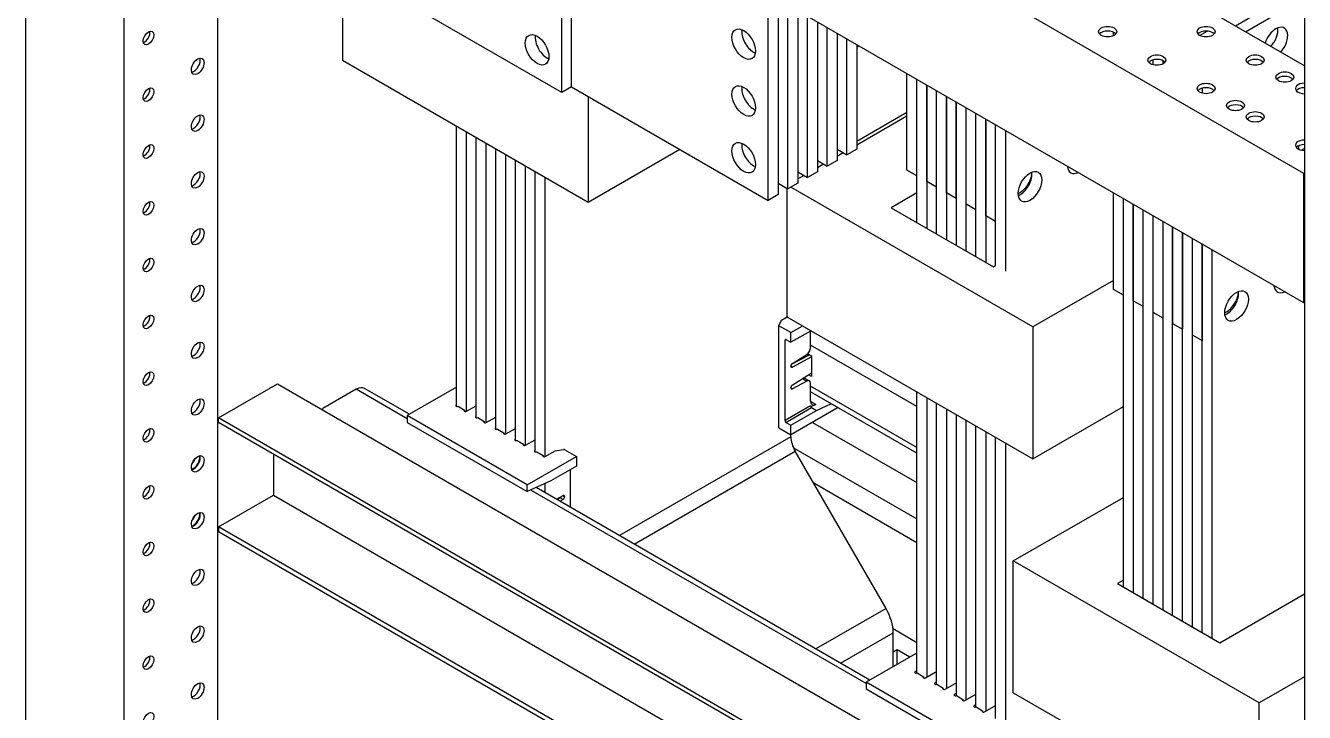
# Model space of a CAD drawing. Header units: millimetres. Extents: x -116965 to 323937, y 291661 to 566926.
# Drawn here: x -19678.8 to -19439.8, y 325357.8 to 325486.2 of the extents above; entities that cross this region are included whole.
import ezdxf

# ---------------------------------------------------------------- set-up
doc = ezdxf.new("R2010")
doc.units = ezdxf.units.MM
doc.layers.add('ALPHA', color=255, linetype='Continuous')

msp = doc.modelspace()

# ---------------------------------------------------------------- linework, layer by layer
at = {"layer": 'ALPHA'}
for p, q in [((-19678.805075, 325666.99329), (-19678.805075, 325157.499423)), ((-19660.420298, 325656.378834), (-19660.420298, 325146.884968)), ((-19439.802983, 325478.692848), (-19642.862837, 325595.92951)), ((-19439.894907, 325458.578455), (-19660.328375, 325585.845777)), ((-19439.894907, 325434.377496), (-19660.328375, 325561.644818)), ((-19642.954761, 325551.614158), (-19642.954761, 325156.9687)), ((-19439.802983, 325529.005367), (-19439.802983, 325019.511501)), ((-19578.608044, 325473.704054), (-19578.608044, 325514.463563)), ((-19576.769566, 325474.7655), (-19576.769566, 325513.402118)), ((-19619.606095, 325504.379831), (-19619.606095, 325479.754294)), ((-19578.608044, 325473.704054), (-19611.516793, 325492.703929)), ((-19540.000014, 325453.536588), (-19540.000014, 325492.173207)), ((-19538.161536, 325491.111761), (-19538.161536, 325454.598034)), ((-19536.323058, 325455.65948), (-19536.323058, 325490.050316)), ((-19445.134568, 325490.474894), (-19452.672326, 325486.122967)), ((-19534.484581, 325488.98887), (-19534.484581, 325456.720925)), ((-19532.646103, 325457.782371), (-19532.646103, 325487.927424)), ((-19450.833849, 325485.061521), (-19443.29609, 325489.413448)), ((-19530.807625, 325486.865979), (-19530.807625, 325458.843816)), ((-19528.969148, 325459.905262), (-19528.969148, 325485.804533)), ((-19459.382769, 325484.371582), (-19457.981211, 325485.180772)), ((-19527.13067, 325484.743088), (-19527.13067, 325460.966707)), ((-19525.292193, 325462.028153), (-19525.292193, 325483.681642)), ((-19523.453715, 325482.620197), (-19523.453715, 325463.089598)), ((-19475.469449, 325484.32231), (-19475.469449, 325484.951576)), ((-19523.453715, 325482.195618), (-19523.086019, 325482.407908)), ((-19619.606095, 325479.754294), (-19573.644154, 325453.218155)), ((-19468.115538, 325479.78364), (-19468.115538, 325478.875791)), ((-19466.277061, 325479.644349), (-19466.277061, 325479.015082)), ((-19514.077479, 325459.16225), (-19514.077479, 325477.206824)), ((-19512.239001, 325449.396951), (-19512.239001, 325476.145379)), ((-19512.239001, 325458.100804), (-19512.239001, 325476.145379)), ((-19576.769566, 325474.7655), (-19578.608044, 325473.704054)), ((-19576.769566, 325474.7655), (-19540.000014, 325453.536588)), ((-19510.400524, 325457.039359), (-19510.400524, 325475.083933)), ((-19510.400524, 325475.083933), (-19510.400524, 325448.335505)), ((-19508.562046, 325455.977913), (-19508.562046, 325474.022488)), ((-19508.562046, 325447.27406), (-19508.562046, 325474.022488)), ((-19458.92315, 325474.476412), (-19458.92315, 325473.568563)), ((-19573.644154, 325472.961042), (-19573.644154, 325453.218155)), ((-19506.723568, 325454.916468), (-19506.723568, 325472.961042)), ((-19506.723568, 325472.961042), (-19506.723568, 325446.212614)), ((-19504.885091, 325453.855022), (-19504.885091, 325471.899597)), ((-19504.885091, 325471.899597), (-19504.885091, 325445.151169)), ((-19503.046613, 325452.793577), (-19503.046613, 325470.838151)), ((-19503.046613, 325444.089723), (-19503.046613, 325470.838151)), ((-19523.453715, 325464.575622), (-19514.077479, 325469.988995)), ((-19523.453715, 325463.938755), (-19514.077479, 325469.352127)), ((-19501.208136, 325451.732131), (-19501.208136, 325469.776705)), ((-19501.208136, 325443.028277), (-19501.208136, 325469.776705)), ((-19499.369658, 325468.71526), (-19499.369658, 325441.966832)), ((-19499.369658, 325450.670685), (-19499.369658, 325468.71526)), ((-19598.279755, 325415.01367), (-19598.279755, 325467.441525)), ((-19596.441277, 325466.38008), (-19596.441277, 325414.100827)), ((-19497.53118, 325441.329965), (-19497.53118, 325467.653814)), ((-19497.53118, 325449.60924), (-19497.53118, 325467.653814)), ((-19495.692703, 325466.592369), (-19495.692703, 325440.268519)), ((-19594.602799, 325412.890779), (-19594.602799, 325465.318634)), ((-19592.764322, 325464.257189), (-19592.764322, 325411.977936)), ((-19440.924454, 325463.713386), (-19440.924454, 325463.102678)), ((-19590.925844, 325410.767888), (-19590.925844, 325463.195743)), ((-19589.087366, 325462.134297), (-19589.087366, 325409.855045)), ((-19573.644154, 325453.218155), (-19556.546312, 325463.089598)), ((-19527.13067, 325463.089598), (-19525.292193, 325462.028153)), ((-19527.13067, 325461.815864), (-19526.027584, 325462.452731)), ((-19523.453715, 325463.089598), (-19525.292193, 325462.028153)), ((-19439.802983, 325463.216972), (-19440.339306, 325462.907325)), ((-19587.248889, 325408.644997), (-19587.248889, 325461.072852)), ((-19585.410411, 325460.011406), (-19585.410411, 325407.732154)), ((-19583.571933, 325406.522106), (-19583.571933, 325458.949961)), ((-19534.484581, 325458.843816), (-19532.646103, 325457.782371)), ((-19530.807625, 325458.843816), (-19532.646103, 325457.782371)), ((-19530.807625, 325460.966707), (-19528.969148, 325459.905262)), ((-19530.807625, 325459.692973), (-19529.704539, 325460.32984)), ((-19527.13067, 325460.966707), (-19528.969148, 325459.905262)), ((-19512.239001, 325458.100804), (-19514.077479, 325459.16225)), ((-19581.733456, 325457.888515), (-19581.733456, 325405.609262)), ((-19538.161536, 325456.720925), (-19536.323058, 325455.65948)), ((-19534.484581, 325456.720925), (-19536.323058, 325455.65948)), ((-19534.484581, 325457.570082), (-19533.381494, 325458.206949)), ((-19508.562046, 325455.977913), (-19510.400524, 325457.039359)), ((-19439.894907, 325458.578455), (-19439.802983, 325458.631527)), ((-19439.894907, 325434.377496), (-19439.894907, 325458.578455)), ((-19538.161536, 325454.598034), (-19540.000014, 325453.536588)), ((-19536.506906, 325455.765624), (-19536.506906, 325431.776955)), ((-19490.544965, 325429.866353), (-19535.771515, 325455.977913)), ((-19512.239001, 325454.916468), (-19517.019043, 325452.156709)), ((-19504.885091, 325453.855022), (-19506.723568, 325454.916468)), ((-19475.469449, 325436.871893), (-19475.469449, 325454.916468)), ((-19517.019043, 325452.156709), (-19497.898876, 325441.117675)), ((-19501.208136, 325451.732131), (-19503.046613, 325452.793577)), ((-19473.630971, 325435.810448), (-19473.630971, 325453.855022)), ((-19473.630971, 325381.252146), (-19473.630971, 325453.855022)), ((-19471.792494, 325452.793577), (-19471.792494, 325380.190701)), ((-19471.792494, 325434.749002), (-19471.792494, 325452.793577)), ((-19469.954016, 325379.129255), (-19469.954016, 325451.732131)), ((-19469.954016, 325433.687557), (-19469.954016, 325451.732131)), ((-19497.53118, 325449.60924), (-19499.369658, 325450.670685)), ((-19468.115538, 325450.670685), (-19468.115538, 325378.067809)), ((-19468.115538, 325450.670685), (-19468.115538, 325432.626111)), ((-19466.277061, 325449.60924), (-19466.277061, 325377.006364)), ((-19466.277061, 325449.60924), (-19466.277061, 325431.564665)), ((-19464.438583, 325375.944918), (-19464.438583, 325448.547794)), ((-19464.438583, 325448.547794), (-19464.438583, 325430.50322)), ((-19462.600105, 325374.883473), (-19462.600105, 325447.486349)), ((-19462.600105, 325447.486349), (-19462.600105, 325429.441774)), ((-19460.761628, 325446.424903), (-19460.761628, 325373.822027)), ((-19460.761628, 325446.424903), (-19460.761628, 325428.380329)), ((-19458.92315, 325372.760582), (-19458.92315, 325445.363458)), ((-19458.92315, 325445.363458), (-19458.92315, 325427.318883)), ((-19457.084672, 325444.302012), (-19457.084672, 325371.699136)), ((-19497.898876, 325441.117675), (-19497.53118, 325441.329965)), ((-19475.469449, 325438.570206), (-19490.544965, 325429.866353)), ((-19473.630971, 325435.810448), (-19475.469449, 325436.871893)), ((-19469.954016, 325433.687557), (-19471.792494, 325434.749002)), ((-19468.115538, 325432.626111), (-19466.277061, 325431.564665)), ((-19439.802983, 325434.430568), (-19439.894907, 325434.377496)), ((-19538.021058, 325430.103681), (-19537.554838, 325431.108244)), ((-19538.021058, 325410.997661), (-19538.021058, 325430.103681)), ((-19535.771515, 325428.804907), (-19538.021058, 325430.103681)), ((-19537.554838, 325431.108244), (-19536.451752, 325431.745111)), ((-19536.506906, 325431.776955), (-19490.544965, 325405.240816)), ((-19535.771515, 325428.804907), (-19533.565342, 325430.078642)), ((-19464.438583, 325430.50322), (-19462.600105, 325429.441774)), ((-19531.998959, 325429.17429), (-19535.771515, 325426.996204)), ((-19535.771515, 325426.996204), (-19535.771515, 325428.804907)), ((-19532.09456, 325425.985956), (-19532.09456, 325429.119095)), ((-19490.544965, 325429.866353), (-19490.544965, 325405.240816)), ((-19460.761628, 325428.380329), (-19458.92315, 325427.318883)), ((-19536.874602, 325427.420782), (-19536.690754, 325427.526927)), ((-19536.874602, 325412.356747), (-19536.874602, 325427.420782)), ((-19536.690754, 325427.526927), (-19535.771515, 325426.996204)), ((-19512.239001, 325415.006115), (-19532.09456, 325426.469727)), ((-19535.669775, 325422.893027), (-19532.321552, 325424.690179)), ((-19531.910712, 325424.296223), (-19535.505434, 325422.366763)), ((-19535.505368, 325423.05917), (-19532.804286, 325424.727556)), ((-19533.933037, 325424.030357), (-19533.933037, 325423.825217)), ((-19533.628428, 325424.218506), (-19533.628428, 325423.988715)), ((-19532.646103, 325424.84533), (-19532.646103, 325424.515976)), ((-19532.624208, 325424.864917), (-19531.910712, 325424.45298)), ((-19531.910712, 325424.45298), (-19531.910712, 325420.631776)), ((-19535.771515, 325422.531378), (-19535.771515, 325422.58727)), ((-19535.505434, 325422.366763), (-19535.771345, 325422.520286)), ((-19535.511219, 325418.994494), (-19531.910712, 325421.306932)), ((-19531.910712, 325420.631776), (-19532.464298, 325420.951389)), ((-19642.770913, 325412.883224), (-19631.740047, 325419.251897)), ((-19631.740047, 325419.251897), (-19439.802983, 325308.436981)), ((-19616.995457, 325418.21168), (-19623.246281, 325414.602765)), ((-19607.472143, 325412.713392), (-19616.995457, 325418.21168)), ((-19607.07309, 325413.538195), (-19615.435457, 325418.36621)), ((-19598.279755, 325418.61503), (-19607.472143, 325413.307802)), ((-19535.771515, 325418.463993), (-19535.771515, 325418.526281)), ((-19535.505368, 325418.299414), (-19535.771347, 325418.452977)), ((-19532.804286, 325419.749968), (-19535.505368, 325418.299414)), ((-19533.610337, 325420.215342), (-19532.804286, 325419.749968)), ((-19533.345813, 325420.385233), (-19532.309951, 325419.787178)), ((-19532.09456, 325416.051623), (-19532.09456, 325419.311089)), ((-19512.239001, 325407.363707), (-19532.09456, 325418.827319)), ((-19512.239001, 325406.30851), (-19532.09456, 325417.772122)), ((-19531.106777, 325415.355163), (-19532.088517, 325415.92197)), ((-19512.239001, 325365.185449), (-19512.239001, 325417.765873)), ((-19510.400524, 325416.704428), (-19510.400524, 325364.41762)), ((-19623.246281, 325414.348019), (-19623.246281, 325414.602765)), ((-19585.042716, 325400.358166), (-19607.472143, 325413.307802)), ((-19607.472143, 325413.307802), (-19607.472143, 325412.034067)), ((-19598.279755, 325415.282091), (-19598.334909, 325415.250247)), ((-19598.334909, 325415.037958), (-19598.334909, 325415.250247)), ((-19597.967213, 325415.037958), (-19596.753818, 325414.337404)), ((-19596.753818, 325414.337404), (-19596.753818, 325414.125115)), ((-19596.386123, 325414.125115), (-19594.602799, 325415.154717)), ((-19532.09456, 325415.116505), (-19536.874602, 325412.356747)), ((-19536.690754, 325412.038313), (-19531.910712, 325414.798071)), ((-19526.94141, 325414.79695), (-19535.771515, 325409.698887)), ((-19535.771515, 325411.50759), (-19530.991473, 325414.267349)), ((-19531.106777, 325415.355163), (-19532.037937, 325414.930566)), ((-19531.923708, 325414.806106), (-19530.991473, 325414.26788)), ((-19531.910712, 325414.798071), (-19530.991473, 325414.267349)), ((-19530.991473, 325414.26788), (-19528.216603, 325415.533183)), ((-19530.991473, 325414.267349), (-19530.991473, 325414.26788)), ((-19508.562046, 325363.062558), (-19508.562046, 325415.642982)), ((-19506.723568, 325414.581537), (-19506.723568, 325362.294729)), ((-19504.885091, 325413.520091), (-19504.885091, 325360.939667)), ((-19490.544965, 325405.240816), (-19473.630971, 325415.006115)), ((-19642.770913, 325412.883224), (-19642.954761, 325412.777079)), ((-19642.954761, 325411.927923), (-19642.770913, 325412.034067)), ((-19642.770913, 325412.034067), (-19642.770913, 325412.883224)), ((-19439.802983, 325295.699634), (-19642.770913, 325412.883224)), ((-19439.802983, 325294.850478), (-19642.770913, 325412.034067)), ((-19607.472143, 325412.034067), (-19585.042716, 325399.084431)), ((-19594.602799, 325413.1592), (-19594.657954, 325413.127356)), ((-19594.657954, 325412.915067), (-19594.657954, 325413.127356)), ((-19594.290258, 325412.915067), (-19593.076863, 325412.214513)), ((-19593.076863, 325412.214513), (-19593.076863, 325412.002224)), ((-19592.709167, 325412.002224), (-19590.925844, 325413.031826)), ((-19590.925844, 325411.036308), (-19590.980998, 325411.004465)), ((-19590.980998, 325410.792176), (-19590.980998, 325411.004465)), ((-19589.032212, 325409.879333), (-19587.248889, 325410.908935)), ((-19538.021058, 325410.997661), (-19535.771515, 325409.698887)), ((-19536.690754, 325412.038313), (-19535.771515, 325411.50759)), ((-19535.771515, 325409.698887), (-19535.771515, 325411.50759)), ((-19531.726864, 325412.034067), (-19512.239001, 325400.782744)), ((-19503.046613, 325360.171837), (-19503.046613, 325412.458645)), ((-19501.208136, 325358.816776), (-19501.208136, 325411.3972)), ((-19590.613303, 325410.792176), (-19589.399908, 325410.091622)), ((-19589.399908, 325410.091622), (-19589.399908, 325409.879333)), ((-19587.248889, 325408.913417), (-19587.304043, 325408.881574)), ((-19587.304043, 325408.669285), (-19587.304043, 325408.881574)), ((-19586.936348, 325408.669285), (-19585.722952, 325407.968731)), ((-19585.355257, 325407.756442), (-19583.571933, 325408.786044)), ((-19535.771515, 325409.349743), (-19567.794997, 325390.860978)), ((-19535.771515, 325409.349743), (-19535.771515, 325409.698887)), ((-19499.369658, 325410.335754), (-19499.369658, 325358.048946)), ((-19497.53118, 325356.693885), (-19497.53118, 325409.274309)), ((-19585.722952, 325407.968731), (-19585.722952, 325407.756442)), ((-19583.571933, 325406.790526), (-19583.627088, 325406.758683)), ((-19583.627088, 325406.546394), (-19583.627088, 325406.758683)), ((-19583.259392, 325406.546394), (-19582.045997, 325405.84584)), ((-19581.678302, 325405.633551), (-19579.839824, 325406.694996)), ((-19579.839824, 325406.694996), (-19578.244866, 325406.941737)), ((-19577.993725, 325406.902885), (-19575.850327, 325405.665394)), ((-19565.03728, 325389.268809), (-19534.963799, 325406.631742)), ((-19535.304075, 325407.306119), (-19512.239001, 325393.989493)), ((-19517.997542, 325377.245323), (-19534.963799, 325406.631742)), ((-19495.692703, 325408.212863), (-19495.692703, 325355.926055)), ((-19632.475438, 325406.089972), (-19632.475438, 325398.447564)), ((-19585.042716, 325400.358166), (-19575.850327, 325405.665394)), ((-19582.045997, 325405.84584), (-19582.045997, 325405.633551)), ((-19575.850327, 325403.856691), (-19580.630369, 325401.096932)), ((-19575.850327, 325405.665394), (-19575.850327, 325403.856691)), ((-19576.953414, 325396.148593), (-19576.953414, 325403.219823)), ((-19580.630369, 325401.096401), (-19585.042716, 325399.084431)), ((-19585.042716, 325399.084431), (-19585.042716, 325400.358166)), ((-19521.707161, 325363.196957), (-19584.385306, 325399.384201)), ((-19521.032336, 325363.862543), (-19583.364152, 325399.849834)), ((-19581.740246, 325400.590313), (-19581.733456, 325400.586393)), ((-19581.733456, 325400.586393), (-19581.733456, 325398.908351)), ((-19580.630369, 325401.096932), (-19580.630369, 325401.096401)), ((-19512.239001, 325389.531421), (-19531.516885, 325400.661513)), ((-19642.770913, 325392.503469), (-19632.475438, 325398.447564)), ((-19632.475438, 325398.447564), (-19439.802983, 325287.20807)), ((-19579.57849, 325397.664181), (-19578.322648, 325398.338602)), ((-19579.45893, 325397.595153), (-19578.871837, 325397.963586)), ((-19579.159587, 325397.783007), (-19579.159587, 325397.889143)), ((-19578.320293, 325397.645152), (-19578.907387, 325397.276719)), ((-19578.871837, 325397.963586), (-19578.320293, 325397.645152)), ((-19578.056501, 325398.115586), (-19578.384885, 325398.305179)), ((-19578.332446, 325398.33334), (-19578.056501, 325398.174023)), ((-19578.056501, 325398.174023), (-19578.056501, 325398.115586)), ((-19494.221921, 325386.134796), (-19473.630971, 325398.022986)), ((-19642.954761, 325392.397324), (-19642.770913, 325392.503469)), ((-19439.802983, 325275.31988), (-19642.770913, 325392.503469)), ((-19642.770913, 325392.503469), (-19642.770913, 325391.654313)), ((-19642.770913, 325391.654313), (-19439.802983, 325274.470723)), ((-19494.221921, 325361.509259), (-19494.221921, 325386.134796)), ((-19448.25998, 325359.598657), (-19494.221921, 325386.134796)), ((-19473.630971, 325382.525881), (-19474.734058, 325381.889013)), ((-19474.734058, 325381.889013), (-19455.61389, 325370.84998)), ((-19455.61389, 325370.84998), (-19439.802983, 325379.978411)), ((-19517.997542, 325377.245323), (-19531.104766, 325369.677864)), ((-19526.508572, 325367.02425), (-19516.651348, 325372.715321)), ((-19512.239001, 325370.84998), (-19516.689469, 325373.419458)), ((-19516.651348, 325366.391908), (-19516.651348, 325372.715321)), ((-19512.514773, 325368.780161), (-19521.707161, 325363.472933)), ((-19516.651348, 325369.151667), (-19515.915957, 325369.576245)), ((-19515.915957, 325369.576245), (-19513.525936, 325368.196366)), ((-19515.915957, 325366.816487), (-19515.915957, 325369.576245)), ((-19512.514773, 325368.780161), (-19512.239001, 325368.620944)), ((-19512.239001, 325365.606439), (-19512.569927, 325365.415378)), ((-19499.277734, 325350.523297), (-19521.707161, 325363.472933)), ((-19521.707161, 325363.472933), (-19521.707161, 325362.199198)), ((-19512.569927, 325365.203089), (-19512.569927, 325365.415378)), ((-19512.202232, 325365.203089), (-19510.988837, 325364.502535)), ((-19510.988837, 325364.502535), (-19510.988837, 325364.290246)), ((-19510.621141, 325364.290246), (-19508.782663, 325365.351692)), ((-19508.562046, 325363.483548), (-19508.892972, 325363.292487)), ((-19508.892972, 325363.080198), (-19508.892972, 325363.292487)), ((-19508.782663, 325365.351692), (-19508.562046, 325365.385821)), ((-19506.944186, 325362.167355), (-19505.105708, 325363.228801)), ((-19505.105708, 325363.228801), (-19504.885091, 325363.26293)), ((-19439.802983, 325364.481306), (-19448.25998, 325359.598657)), ((-19521.707161, 325362.199198), (-19499.277734, 325349.249563)), ((-19508.525277, 325363.080198), (-19507.311881, 325362.379644)), ((-19507.311881, 325362.379644), (-19507.311881, 325362.167355)), ((-19504.885091, 325361.360656), (-19505.216017, 325361.169596)), ((-19505.216017, 325360.957307), (-19505.216017, 325361.169596)), ((-19504.848321, 325360.957307), (-19503.634926, 325360.256753)), ((-19503.267231, 325360.044464), (-19501.428753, 325361.10591)), ((-19501.428753, 325361.10591), (-19501.208136, 325361.140039)), ((-19494.221921, 325361.509259), (-19448.25998, 325334.97312)), ((-19503.634926, 325360.256753), (-19503.634926, 325360.044464)), ((-19501.208136, 325359.237765), (-19501.539062, 325359.046705)), ((-19501.539062, 325358.834416), (-19501.539062, 325359.046705)), ((-19501.171366, 325358.834416), (-19499.957971, 325358.133862)), ((-19499.590275, 325357.921573), (-19497.751798, 325358.983018)), ((-19497.751798, 325358.983018), (-19497.53118, 325359.017148)), ((-19448.25998, 325334.97312), (-19448.25998, 325359.598657)), ((-19499.957971, 325358.133862), (-19499.957971, 325357.921573))]:
    msp.add_line(p, q, dxfattribs=at)
for centre, major_axis, start_param, end_param in [((-19655.824104, 325483.893931), (0.702, 1.2159), 2.3561944902, 8.6393797974), ((-19656.559495, 325484.31851), (0.702, 1.2159), 3.692878252, 5.7318997087), ((-19544.596208, 325482.726341), (-1.56, 2.701999), 0.7853981634, 7.0685834706), ((-19542.75773, 325483.787787), (-1.56, 2.701999), 0.6301372461, 2.3561944902), ((-19476.572535, 325485.061521), (-1.69, 0), 2.3561944902, 8.6393797974), ((-19476.572535, 325484.212365), (-1.69, 0), 3.5917893435, 5.8329886172), ((-19458.187759, 325485.061521), (-1.69, 0), 2.3561944902, 8.6393797974), ((-19458.187759, 325484.212365), (-1.69, 0), 3.5917893435, 5.8329886172), ((-19445.134568, 325483.044775), (1.56, 2.701999), 0.7853981634, 1.9321634507), ((-19446.973045, 325484.10622), (1.56, 2.701999), 4.3510218565, 5.6530480611), ((-19445.134568, 325483.044775), (1.56, 2.701999), 4.3510218565, 7.0685834706), ((-19583.204238, 325481.664896), (-1.56, 2.701999), 0.7853981634, 7.0685834706), ((-19581.36576, 325482.726341), (-1.56, 2.701999), 0.6301372461, 2.5114554075), ((-19581.36576, 325482.726341), (-1.56, 2.701999), 0.6301372461, 2.5114554075), ((-19646.631716, 325478.586704), (0.845, 1.463583), 2.3561944902, 8.6393797974), ((-19542.75773, 325483.787787), (-1.56, 2.701999), 2.3561944902, 2.5114554075), ((-19467.380147, 325479.754294), (-1.69, 0), 2.3561944902, 8.6393797974), ((-19448.995371, 325479.754294), (-1.69, 0), 2.3561944902, 8.6393797974), ((-19647.367107, 325479.011282), (0.845, 1.463583), 3.5917893435, 5.8329886172), ((-19467.380147, 325478.905137), (-1.69, 0), 3.5917893435, 5.8329886172), ((-19448.995371, 325478.905137), (-1.69, 0), 3.5917893435, 5.8329886172), ((-19458.187759, 325474.447066), (-1.69, 0), 2.3561944902, 8.6393797974), ((-19443.479938, 325476.569957), (-1.69, 0), 2.3561944902, 8.6393797974), ((-19443.479938, 325475.720801), (-1.69, 0), 3.5917893435, 5.8329886172), ((-19655.824104, 325473.279476), (0.702, 1.2159), 2.3561944902, 8.6393797974), ((-19656.559495, 325473.704054), (0.702, 1.2159), 3.692878252, 5.7318997087), ((-19544.596208, 325472.111886), (-1.56, 2.701999), 0.7853981634, 7.0685834706), ((-19542.75773, 325473.173331), (-1.56, 2.701999), 0.6301372461, 2.3561944902), ((-19458.187759, 325473.597909), (-1.69, 0), 3.5917893435, 5.8329886172), ((-19439.802983, 325474.447066), (-1.69, 0), 4.7123889804, 7.853981634), ((-19439.802983, 325473.597909), (-1.69, 0), 4.7123889804, 5.8329886172), ((-19452.672326, 325471.262729), (-1.69, 0), 2.3561944902, 8.6393797974), ((-19452.672326, 325470.413573), (-1.69, 0), 3.5917893435, 5.8329886172), ((-19646.631716, 325467.972248), (0.845, 1.463583), 2.3561944902, 8.6393797974), ((-19647.367107, 325468.396826), (0.845, 1.463583), 3.5917893435, 5.8329886172), ((-19542.75773, 325473.173331), (-1.56, 2.701999), 2.3561944902, 2.5114554075), ((-19448.995371, 325469.139838), (-1.69, 0), 2.3561944902, 8.6393797974), ((-19448.995371, 325468.290682), (-1.69, 0), 3.5917893435, 5.8329886172), ((-19655.824104, 325462.66502), (0.702, 1.2159), 2.3561944902, 8.6393797974), ((-19656.559495, 325463.089598), (0.702, 1.2159), 3.692878252, 5.7318997087), ((-19544.596208, 325461.49743), (-1.56, 2.701999), 0.7853981634, 7.0685834706), ((-19542.75773, 325462.558876), (-1.56, 2.701999), 0.6301372461, 2.3561944902), ((-19439.802983, 325463.83261), (-1.69, 0), 4.7123889804, 7.853981634), ((-19439.802983, 325462.983454), (-1.69, 0), 4.7123889804, 5.8329886172), ((-19646.631716, 325457.357792), (0.845, 1.463583), 2.3561944902, 8.6393797974), ((-19647.367107, 325457.782371), (0.845, 1.463583), 3.5917893435, 5.8329886172), ((-19542.75773, 325462.558876), (-1.56, 2.701999), 2.3561944902, 2.5114554075), ((-19491.096509, 325456.084058), (1.56, 2.701999), 2.3561944902, 8.6393797974), ((-19492.934986, 325457.145503), (1.56, 2.701999), 3.926990817, 5.6530480611), ((-19481.90412, 325461.391286), (1.56, 2.701999), 2.4434421337, 3.8397431735), ((-19483.742598, 325462.452731), (1.56, 2.701999), 3.7717298997, 3.8397431735), ((-19492.934986, 325457.570082), (1.56, 2.701999), 3.7596417094, 5.4143570572), ((-19492.934986, 325457.145503), (1.56, 2.701999), 3.7717298997, 3.926990817), ((-19655.824104, 325452.050565), (0.702, 1.2159), 2.3561944902, 8.6393797974), ((-19656.559495, 325452.475143), (0.702, 1.2159), 3.692878252, 5.7318997087), ((-19646.631716, 325446.743337), (0.845, 1.463583), 2.3561944902, 8.6393797974), ((-19647.367107, 325447.167915), (0.845, 1.463583), 3.5917893435, 5.8329886172), ((-19655.824104, 325441.436109), (0.702, 1.2159), 2.3561944902, 8.6393797974), ((-19656.559495, 325441.860687), (0.702, 1.2159), 3.692878252, 5.7318997087), ((-19646.631716, 325436.128881), (0.845, 1.463583), 2.3561944902, 8.6393797974), ((-19647.367107, 325436.55346), (0.845, 1.463583), 3.5917893435, 5.8329886172), ((-19443.29609, 325439.100929), (1.56, 2.701999), 2.4434421337, 3.8397431735), ((-19445.134568, 325440.162374), (1.56, 2.701999), 3.7717298997, 3.8397431735), ((-19452.488478, 325433.793701), (1.56, 2.701999), 2.3561944902, 8.6393797974), ((-19454.326956, 325435.279725), (1.56, 2.701999), 3.7596417094, 5.4143570572), ((-19454.326956, 325434.855147), (1.56, 2.701999), 3.926990817, 5.6530480611), ((-19655.824104, 325430.821654), (0.702, 1.2159), 2.3561944902, 8.6393797974), ((-19656.559495, 325431.246232), (0.702, 1.2159), 3.692878252, 5.7318997087), ((-19454.326956, 325434.855147), (1.56, 2.701999), 3.7717298997, 3.926990817), ((-19646.631716, 325425.514426), (0.845, 1.463583), 2.3561944902, 8.6393797974), ((-19647.367107, 325425.939004), (0.845, 1.463583), 3.5917893435, 5.8329886172), ((-19536.690754, 325427.314637), (-0.13, 0.225167), 5.4977871438, 7.0685834706), ((-19532.829951, 325425.561378), (0.52, 0.900666), 3.961897402, 5.4977871438), ((-19535.495743, 325422.746487), (0.195, 0.33775), 0.8203047484, 2.3561944902), ((-19655.824104, 325420.207198), (0.702, 1.2159), 2.3561944902, 8.6393797974), ((-19656.559495, 325420.631776), (0.702, 1.2159), 3.692878252, 5.7318997087), ((-19535.495743, 325422.690595), (0.195, 0.33775), 2.3561944902, 3.891842637), ((-19616.995457, 325415.664211), (1.56, 2.701999), 0, 0.7853981634), ((-19535.495743, 325418.685498), (0.195, 0.33775), 0.8415466072, 2.3561944902), ((-19535.495743, 325418.62321), (0.195, 0.33775), 2.3561944902, 3.8920842319), ((-19532.829951, 325418.886511), (0.52, 0.900666), 5.4977871438, 7.0336768855), ((-19646.631716, 325414.89997), (0.845, 1.463583), 2.3561944902, 8.6393797974), ((-19647.367107, 325415.324548), (0.845, 1.463583), 3.5917893435, 5.8329886172), ((-19530.991473, 325416.68849), (0.78, 1.351), 2.3561944902, 3.8222710619), ((-19598.151061, 325415.144103), (-0.26, 0), 5.4977871438, 8.6393797974), ((-19596.56997, 325414.23126), (-0.26, 0), 5.4977871438, 8.6393797974), ((-19531.910712, 325415.010361), (-0.13, 0.225167), 0.7853981634, 2.2854457784), ((-19531.910712, 325415.010361), (-0.13, 0.225167), 2.2854457784, 2.3561944902), ((-19655.824104, 325409.592742), (0.702, 1.2159), 2.3561944902, 8.6393797974), ((-19594.474106, 325413.021212), (-0.26, 0), 5.4977871438, 8.6393797974), ((-19592.893015, 325412.108368), (-0.26, 0), 5.4977871438, 8.6393797974), ((-19590.797151, 325410.898321), (-0.26, 0), 5.4977871438, 8.6393797974), ((-19536.690754, 325412.250602), (-0.13, 0.225167), 0.7853981634, 2.3561944902), ((-19656.559495, 325410.017321), (0.702, 1.2159), 3.692878252, 5.7318997087), ((-19589.21606, 325409.985477), (-0.26, 0), 5.4977871438, 8.6393797974), ((-19587.120195, 325408.775429), (-0.26, 0), 5.4977871438, 8.6393797974), ((-19533.013799, 325407.757575), (-1.95, 3.377499), 0.7853981634, 1.5707963268), ((-19585.539105, 325407.862586), (-0.26, 0), 5.4977871438, 8.6393797974), ((-19583.44324, 325406.652538), (-0.26, 0), 5.4977871438, 8.6393797974), ((-19578.177573, 325406.796741), (-0.26, 0), 3.926990817, 4.9741883682), ((-19646.631716, 325404.285515), (0.845, 1.463583), 2.3561944902, 8.6393797974), ((-19647.550955, 325404.816237), (0.91, 1.576166), 3.7520735615, 5.6727043993), ((-19647.367107, 325404.710093), (0.845, 1.463583), 3.5917893435, 5.8329886172), ((-19648.286346, 325405.240816), (0.91, 1.576166), 4.3854132542, 5.0393647066), ((-19581.862149, 325405.739695), (-0.26, 0), 5.4977871438, 8.6393797974), ((-19655.824104, 325398.978287), (0.702, 1.2159), 2.3561944902, 8.6393797974), ((-19656.559495, 325399.402865), (0.702, 1.2159), 3.692878252, 5.7318997087), ((-19582.836542, 325399.949525), (0.78, 1.351), 5.4977871438, 5.5032970467), ((-19578.883816, 325398.274803), (0.195, 0.33775), 3.9704417124, 4.6214712649), ((-19578.332272, 325398.014806), (0.195, 0.33775), 5.4977871438, 7.0336768855), ((-19578.332272, 325397.95637), (0.195, 0.33775), 3.9704417124, 5.4977871438), ((-19646.631716, 325393.671059), (0.845, 1.463583), 2.3561944902, 8.6393797974), ((-19647.550955, 325394.201782), (0.91, 1.576166), 3.7520735615, 5.6727043993), ((-19647.367107, 325394.095637), (0.845, 1.463583), 3.5917893435, 5.8329886172), ((-19648.286346, 325394.62636), (0.91, 1.576166), 4.3854132542, 5.0393647066), ((-19655.824104, 325388.363831), (0.702, 1.2159), 2.3561944902, 8.6393797974), ((-19656.559495, 325388.78841), (0.702, 1.2159), 3.692878252, 5.7318997087), ((-19646.631716, 325383.056604), (0.845, 1.463583), 2.3561944902, 8.6393797974), ((-19647.367107, 325383.481182), (0.845, 1.463583), 3.5917893435, 5.8329886172), ((-19655.824104, 325377.749376), (0.702, 1.2159), 2.3561944902, 8.6393797974), ((-19656.559495, 325378.173954), (0.702, 1.2159), 3.692878252, 5.7318997087), ((-19521.247542, 325375.368935), (-3.25, 5.629165), 3.926990817, 4.7123889804), ((-19646.631716, 325372.442148), (0.845, 1.463583), 2.3561944902, 8.6393797974), ((-19647.367107, 325372.866726), (0.845, 1.463583), 3.5917893435, 5.8329886172), ((-19655.824104, 325367.13492), (0.702, 1.2159), 2.3561944902, 8.6393797974), ((-19656.559495, 325367.559498), (0.702, 1.2159), 3.692878252, 5.7318997087), ((-19646.631716, 325361.827692), (0.845, 1.463583), 2.3561944902, 8.6393797974), ((-19647.367107, 325362.252271), (0.845, 1.463583), 3.5917893435, 5.8329886172), ((-19512.38608, 325365.309234), (-0.26, 0), 5.4977871438, 8.6393797974), ((-19510.804989, 325364.396391), (-0.26, 0), 5.4977871438, 8.6393797974), ((-19508.709124, 325363.186343), (-0.26, 0), 5.4977871438, 8.6393797974), ((-19507.128034, 325362.2735), (-0.26, 0), 5.4977871438, 8.6393797974), ((-19505.032169, 325361.063452), (-0.26, 0), 5.4977871438, 8.6393797974), ((-19503.451078, 325360.150609), (-0.26, 0), 5.4977871438, 8.6393797974), ((-19501.355214, 325358.940561), (-0.26, 0), 5.4977871438, 8.6393797974), ((-19655.824104, 325356.520465), (0.702, 1.2159), 2.3561944902, 8.6393797974), ((-19499.774123, 325358.027717), (-0.26, 0), 5.4977871438, 8.6393797974)]:
    msp.add_ellipse(centre, major_axis=major_axis, ratio=0.5773502692, start_param=start_param, end_param=end_param, dxfattribs=at)

doc.saveas('drawing.dxf')
